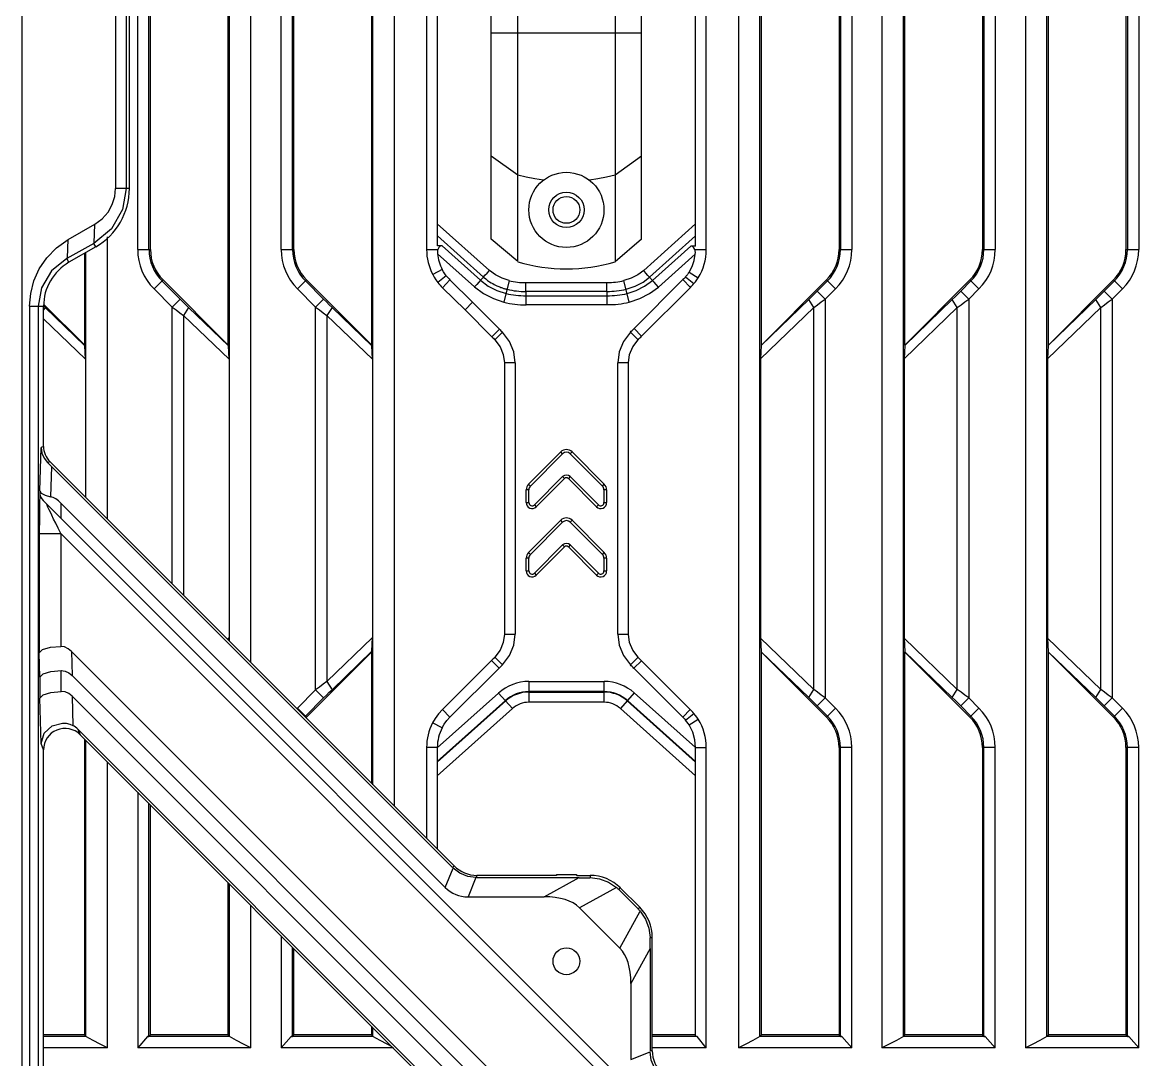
# Model space of a CAD drawing. Header units: millimetres. Extents: x -3132 to 28633, y 682 to 5849.
# Drawn here: x 23885.2 to 23989.2, y 5089.6 to 5186.2 of the extents above; entities that cross this region are included whole.
import ezdxf

# ---------------------------------------------------------------- set-up
doc = ezdxf.new("R2010")
doc.units = ezdxf.units.MM

# ---------------------------------------------------------------- blocks, each defined once
blk = doc.blocks.new('gf')
at = {"linetype": 'Continuous'}
for p, q in [((20102.39, 5301.25), (20102.39, 5489.98)), ((20104.39, 5299.25), (20104.39, 5487.94)), ((20115.76, 5287.88), (20115.76, 5486.93)), ((20117.76, 5285.88), (20117.76, 5486.93)), ((20149.82, 5486.93), (20149.82, 5263.35)), ((20151.82, 5264.41), (20151.82, 5486.93)), ((20163.19, 5486.93), (20163.19, 5263.35)), ((20165.19, 5264.41), (20165.19, 5486.93)), ((20176.56, 5486.93), (20176.56, 5263.35)), ((20178.56, 5264.41), (20178.56, 5486.93)), ((20083.09, 5019.82), (20083.09, 5447.26)), ((20091.77, 5444.04), (20091.77, 5343.43)), ((20092.76, 5444.04), (20092.76, 5343.43)), ((20093.07, 5343.43), (20093.07, 5444.04)), ((20102.25, 5438.02), (20102.25, 5328.85)), ((20115.62, 5438.02), (20115.62, 5328.85)), ((20151.96, 5328.84), (20151.96, 5438.03)), ((20165.33, 5328.84), (20165.33, 5438.03)), ((20178.7, 5328.84), (20178.7, 5438.03)), ((20129.26, 5336.61), (20129.26, 5430.26)), ((20138.32, 5430.27), (20138.32, 5336.6)), ((20093.84, 5337.73), (20093.84, 5429.14)), ((20094.89, 5337.73), (20094.89, 5429.14)), ((20095.03, 5337.73), (20095.03, 5429.14)), ((20107.21, 5337.73), (20107.21, 5429.14)), ((20108.26, 5337.73), (20108.26, 5429.14)), ((20108.4, 5337.73), (20108.4, 5429.14)), ((20120.76, 5429.14), (20120.76, 5337.73)), ((20121.76, 5429.06), (20121.76, 5338.08)), ((20145.82, 5338.06), (20145.82, 5429.08)), ((20146.82, 5337.73), (20146.82, 5429.13)), ((20159.19, 5429.14), (20159.19, 5337.73)), ((20159.32, 5429.14), (20159.32, 5337.73)), ((20160.38, 5429.14), (20160.38, 5337.73)), ((20172.56, 5429.14), (20172.56, 5337.73)), ((20172.69, 5429.14), (20172.69, 5337.73)), ((20173.75, 5429.14), (20173.75, 5337.73)), ((20185.93, 5429.14), (20185.93, 5337.73)), ((20186.06, 5429.14), (20186.06, 5337.73)), ((20187.12, 5429.14), (20187.12, 5337.73)), ((20126.79, 5338.7), (20126.79, 5428.17)), ((20140.79, 5338.69), (20140.79, 5428.18)), ((20126.79, 5357.91), (20140.79, 5357.91)), ((20129.26, 5344.66), (20126.79, 5346.44)), ((20140.79, 5346.43), (20138.32, 5344.65)), ((20093.07, 5343.43), (20091.77, 5343.43)), ((20087.35, 5338.66), (20089.85, 5340.1)), ((20089.79, 5338.32), (20089.85, 5340.1)), ((20126.61, 5335.79), (20121.76, 5340.14)), ((20145.82, 5340.12), (20140.99, 5335.79)), ((20087.3, 5336.95), (20087.35, 5338.66)), ((20091.02, 5312.62), (20091.02, 5338.91)), ((20126.06, 5335.17), (20121.77, 5339.02)), ((20129.26, 5336.61), (20126.79, 5338.7)), ((20140.79, 5338.69), (20138.32, 5336.6)), ((20145.82, 5339), (20141.53, 5335.16)), ((20089.75, 5338.3), (20087.23, 5336.91)), ((20089.93, 5337.99), (20087.43, 5336.55)), ((20089.02, 5314.62), (20089.02, 5337.47)), ((20089.93, 5337.99), (20089.75, 5338.3)), ((20093.84, 5337.73), (20095.03, 5337.73)), ((20107.21, 5337.73), (20108.4, 5337.73)), ((20120.76, 5337.73), (20121.81, 5337.73)), ((20122.21, 5338.08), (20121.77, 5338.08)), ((20122.21, 5338.08), (20125.78, 5334.87)), ((20141.81, 5334.86), (20145.38, 5338.06)), ((20145.82, 5338.06), (20145.38, 5338.06)), ((20145.77, 5337.73), (20146.82, 5337.73)), ((20159.19, 5337.73), (20160.38, 5337.73)), ((20172.56, 5337.73), (20173.75, 5337.73)), ((20185.93, 5337.73), (20187.12, 5337.73)), ((20087.43, 5336.55), (20087.23, 5336.91)), ((20088.88, 5337.39), (20088.88, 5328.85)), ((20121.78, 5337.34), (20125.23, 5334.25)), ((20142.36, 5334.24), (20145.8, 5337.32)), ((20122.22, 5335.87), (20121.34, 5335.41)), ((20145.22, 5335.63), (20146.07, 5335.1)), ((20096.2, 5334.9), (20095.36, 5334.06)), ((20097.79, 5333.12), (20096.1, 5334.81)), ((20102.25, 5328.85), (20096.2, 5334.9)), ((20109.57, 5334.9), (20108.73, 5334.06)), ((20111.16, 5333.12), (20109.47, 5334.81)), ((20115.62, 5328.85), (20109.57, 5334.9)), ((20122.59, 5335.3), (20121.8, 5334.68)), ((20122.94, 5334.91), (20122.25, 5334.18)), ((20125.04, 5332.82), (20122.94, 5334.91)), ((20126.06, 5335.17), (20125.78, 5334.87)), ((20128.46, 5334.84), (20127.96, 5332.83)), ((20130.01, 5334.67), (20137.57, 5334.67)), ((20139.65, 5332.83), (20139.15, 5334.84)), ((20144.65, 5334.93), (20140.09, 5330.37)), ((20141.53, 5335.16), (20141.81, 5334.86)), ((20144.65, 5334.93), (20145.35, 5334.21)), ((20144.9, 5335.2), (20145.67, 5334.56)), ((20158.02, 5334.9), (20151.96, 5328.84)), ((20158.11, 5334.81), (20157.16, 5333.86)), ((20158.86, 5334.06), (20158.02, 5334.9)), ((20171.39, 5334.9), (20165.33, 5328.84)), ((20171.48, 5334.81), (20170.53, 5333.86)), ((20172.23, 5334.06), (20171.39, 5334.9)), ((20184.76, 5334.9), (20178.7, 5328.84)), ((20184.85, 5334.81), (20183.9, 5333.86)), ((20185.6, 5334.06), (20184.76, 5334.9)), ((20095.36, 5334.06), (20097.05, 5332.37)), ((20108.73, 5334.06), (20110.42, 5332.37)), ((20122.25, 5334.18), (20124.34, 5332.12)), ((20128.18, 5334.05), (20128.26, 5334.03)), ((20137.57, 5333.83), (20130.02, 5333.83)), ((20130.02, 5333.83), (20130.02, 5333.43)), ((20130.02, 5333.43), (20137.57, 5333.43)), ((20137.57, 5333.83), (20137.57, 5333.43)), ((20140.8, 5329.66), (20145.35, 5334.21)), ((20157.16, 5333.86), (20157.91, 5333.11)), ((20157.91, 5333.11), (20158.86, 5334.06)), ((20170.53, 5333.86), (20171.28, 5333.11)), ((20171.28, 5333.11), (20172.23, 5334.06)), ((20183.9, 5333.86), (20184.65, 5333.11)), ((20184.65, 5333.11), (20185.6, 5334.06)), ((20083.77, 5332.46), (20085.07, 5332.46)), ((20083.77, 5332.46), (20083.77, 5184.4)), ((20084.58, 5332.46), (20084.58, 5184.4)), ((20085.21, 5332.35), (20085.07, 5332.48)), ((20085.07, 5319.4), (20085.07, 5332.46)), ((20085.21, 5332.35), (20085.07, 5332.13)), ((20088.88, 5328.85), (20085.1, 5332.63)), ((20088.92, 5328.76), (20085.21, 5332.35)), ((20097.05, 5332.37), (20097.79, 5333.12)), ((20097.05, 5306.6), (20097.05, 5332.37)), ((20098.58, 5332.35), (20098.11, 5331.6)), ((20102.29, 5328.76), (20098.58, 5332.35)), ((20110.42, 5332.37), (20111.16, 5333.12)), ((20110.42, 5296.71), (20110.42, 5332.37)), ((20111.95, 5332.35), (20111.48, 5331.6)), ((20115.66, 5328.76), (20111.95, 5332.35)), ((20125.04, 5332.82), (20124.34, 5332.12)), ((20127.54, 5330.32), (20125.04, 5332.82)), ((20137.56, 5332.6), (20130.02, 5332.6)), ((20151.88, 5327.55), (20156.84, 5332.34)), ((20156.38, 5333.08), (20151.95, 5328.81)), ((20156.84, 5332.34), (20156.38, 5333.08)), ((20156.84, 5296.74), (20156.84, 5332.34)), ((20157.91, 5333.11), (20157.91, 5295.97)), ((20165.25, 5327.55), (20170.21, 5332.34)), ((20169.75, 5333.08), (20165.32, 5328.81)), ((20170.21, 5332.34), (20169.75, 5333.08)), ((20170.21, 5296.74), (20170.21, 5332.34)), ((20171.28, 5333.11), (20171.28, 5295.97)), ((20178.62, 5327.55), (20183.58, 5332.34)), ((20183.12, 5333.08), (20178.69, 5328.81)), ((20183.58, 5332.34), (20183.12, 5333.08)), ((20183.58, 5296.74), (20183.58, 5332.34)), ((20184.65, 5333.11), (20184.65, 5295.97)), ((20085.07, 5331.29), (20088.99, 5327.51)), ((20098.11, 5331.6), (20098.11, 5305.53)), ((20098.11, 5331.6), (20102.36, 5327.51)), ((20111.48, 5331.6), (20111.48, 5297.48)), ((20111.48, 5331.6), (20115.73, 5327.51)), ((20124.34, 5332.12), (20126.83, 5329.61)), ((20127.54, 5330.32), (20126.83, 5329.61)), ((20140.09, 5330.37), (20140.8, 5329.66)), ((20127.83, 5330.04), (20127.12, 5329.33)), ((20139.75, 5330.03), (20140.46, 5329.33)), ((20088.88, 5328.85), (20088.92, 5328.76)), ((20088.99, 5327.51), (20088.92, 5328.76)), ((20102.25, 5328.85), (20102.29, 5328.76)), ((20102.36, 5327.51), (20102.29, 5328.76)), ((20115.62, 5328.85), (20115.66, 5328.76)), ((20115.73, 5327.51), (20115.66, 5328.76)), ((20151.95, 5328.81), (20151.88, 5327.55)), ((20165.32, 5328.81), (20165.25, 5327.55)), ((20178.69, 5328.81), (20178.62, 5327.55)), ((20088.99, 5327.51), (20088.99, 5314.66)), ((20102.36, 5327.51), (20102.36, 5301.58)), ((20115.73, 5327.51), (20115.73, 5301.58)), ((20129.02, 5327.19), (20128.02, 5327.19)), ((20128.02, 5327.19), (20128.02, 5301.89)), ((20129.02, 5327.19), (20129.02, 5301.89)), ((20139.57, 5327.19), (20138.57, 5327.19)), ((20138.57, 5301.89), (20138.57, 5327.19)), ((20139.57, 5301.89), (20139.57, 5327.19)), ((20151.88, 5327.55), (20151.88, 5301.53)), ((20165.25, 5327.55), (20165.25, 5301.53)), ((20178.62, 5327.55), (20178.62, 5301.53)), ((20084.72, 5315.26), (20084.83, 5319.3)), ((20085.07, 5319.4), (20084.83, 5319.3)), ((20133.26, 5318.88), (20130.26, 5315.88)), ((20133.44, 5318.7), (20133.26, 5318.88)), ((20134.32, 5318.88), (20134.15, 5318.7)), ((20137.32, 5315.88), (20134.32, 5318.88)), ((20085.52, 5317.93), (20085.66, 5317.98)), ((20085.66, 5317.98), (20123.33, 5280.31)), ((20130.44, 5315.7), (20133.44, 5318.7)), ((20134.15, 5318.7), (20137.15, 5315.7)), ((20085.81, 5317.53), (20085.73, 5314.71)), ((20085.81, 5317.53), (20123.17, 5280.16)), ((20130.26, 5315.88), (20130.44, 5315.7)), ((20133.44, 5316.58), (20130.8, 5313.95)), ((20130.98, 5313.77), (20133.62, 5316.4)), ((20133.62, 5316.4), (20133.44, 5316.58)), ((20134.15, 5316.58), (20133.97, 5316.4)), ((20133.97, 5316.4), (20136.6, 5313.77)), ((20136.78, 5313.95), (20134.15, 5316.58)), ((20137.15, 5315.7), (20137.32, 5315.88)), ((20084.72, 5315.26), (20084.72, 5314.91)), ((20130.29, 5315.35), (20130.04, 5315.35)), ((20130.04, 5314.16), (20130.04, 5315.35)), ((20130.29, 5314.16), (20130.29, 5315.35)), ((20137.54, 5315.35), (20137.29, 5315.35)), ((20137.29, 5315.35), (20137.29, 5314.16)), ((20137.54, 5315.35), (20137.54, 5314.16)), ((20181.83, 5217.55), (20085.36, 5314.01)), ((20086.72, 5312.67), (20086.72, 5314.09)), ((20122.5, 5278.31), (20086.72, 5314.09)), ((20130.04, 5314.16), (20130.29, 5314.16)), ((20130.8, 5313.95), (20130.98, 5313.77)), ((20136.6, 5313.77), (20136.78, 5313.95)), ((20137.29, 5314.16), (20137.54, 5314.16)), ((20133.26, 5312.51), (20130.26, 5309.51)), ((20133.44, 5312.34), (20133.26, 5312.51)), ((20134.32, 5312.51), (20134.15, 5312.34)), ((20137.32, 5309.51), (20134.32, 5312.51)), ((20130.44, 5309.34), (20133.44, 5312.34)), ((20134.15, 5312.34), (20137.15, 5309.34)), ((20084.67, 5311.29), (20086.67, 5311.29)), ((20084.67, 5311.29), (20084.67, 5300.16)), ((20086.67, 5311.29), (20086.67, 5300.76)), ((20086.67, 5311.29), (20181.12, 5216.84)), ((20130.26, 5309.51), (20130.44, 5309.34)), ((20133.44, 5310.22), (20130.8, 5307.58)), ((20130.98, 5307.41), (20133.62, 5310.04)), ((20133.62, 5310.04), (20133.44, 5310.22)), ((20134.15, 5310.22), (20133.97, 5310.04)), ((20133.97, 5310.04), (20136.6, 5307.41)), ((20136.78, 5307.58), (20134.15, 5310.22)), ((20137.15, 5309.34), (20137.32, 5309.51)), ((20130.29, 5308.98), (20130.04, 5308.98)), ((20130.04, 5307.79), (20130.04, 5308.98)), ((20130.29, 5307.79), (20130.29, 5308.98)), ((20137.54, 5308.98), (20137.29, 5308.98)), ((20137.29, 5308.98), (20137.29, 5307.79)), ((20137.54, 5308.98), (20137.54, 5307.79)), ((20130.04, 5307.79), (20130.29, 5307.79)), ((20130.8, 5307.58), (20130.98, 5307.41)), ((20136.6, 5307.41), (20136.78, 5307.58)), ((20137.29, 5307.79), (20137.54, 5307.79)), ((20102.36, 5301.58), (20102.21, 5301.43)), ((20102.34, 5301.3), (20102.36, 5301.58)), ((20115.73, 5301.58), (20111.48, 5297.48)), ((20115.66, 5300.32), (20115.73, 5301.58)), ((20128.02, 5301.89), (20129.02, 5301.89)), ((20138.57, 5301.89), (20139.57, 5301.89)), ((20151.88, 5301.53), (20151.95, 5300.26)), ((20156.84, 5296.74), (20151.88, 5301.53)), ((20170.21, 5296.74), (20165.25, 5301.53)), ((20165.25, 5301.53), (20165.32, 5300.26)), ((20183.58, 5296.74), (20178.62, 5301.53)), ((20178.62, 5301.53), (20178.69, 5300.26)), ((20084.72, 5297.91), (20084.67, 5300.16)), ((20087.67, 5300.3), (20087.73, 5298.05)), ((20181.12, 5206.85), (20087.67, 5300.3)), ((20109.57, 5294.18), (20115.62, 5300.23)), ((20111.95, 5296.73), (20115.66, 5300.32)), ((20115.62, 5300.23), (20115.66, 5300.32)), ((20115.62, 5300.23), (20115.62, 5288.02)), ((20151.95, 5300.27), (20156.38, 5296)), ((20151.96, 5264.57), (20151.96, 5300.24)), ((20151.96, 5300.24), (20158.02, 5294.18)), ((20165.32, 5300.27), (20169.75, 5296)), ((20165.33, 5300.24), (20171.39, 5294.18)), ((20165.33, 5264.57), (20165.33, 5300.24)), ((20178.69, 5300.27), (20183.12, 5296)), ((20178.7, 5264.57), (20178.7, 5300.24)), ((20178.7, 5300.24), (20184.76, 5294.18)), ((20126.82, 5299.46), (20122.23, 5294.87)), ((20127.53, 5298.75), (20126.82, 5299.46)), ((20127.83, 5299.05), (20127.12, 5299.76)), ((20139.75, 5299.04), (20140.46, 5299.75)), ((20140.79, 5299.43), (20140.08, 5298.72)), ((20145.33, 5294.88), (20140.79, 5299.43)), ((20086.72, 5296.57), (20086.72, 5298.51)), ((20180.02, 5205.75), (20087.72, 5298.05)), ((20122.93, 5294.16), (20127.53, 5298.75)), ((20140.08, 5298.72), (20144.64, 5294.16)), ((20084.72, 5297.91), (20084.72, 5295.95)), ((20111.48, 5297.48), (20111.95, 5296.73)), ((20130.29, 5297.5), (20137.3, 5297.5)), ((20130.29, 5297.5), (20130.29, 5295.56)), ((20137.3, 5295.56), (20137.3, 5297.5)), ((20084.83, 5291.71), (20084.72, 5295.95)), ((20087.72, 5296.12), (20126.91, 5256.93)), ((20087.74, 5296.1), (20087.81, 5293.39)), ((20110.42, 5296.71), (20108.73, 5295.02)), ((20109.47, 5294.27), (20111.16, 5295.96)), ((20111.16, 5295.96), (20110.42, 5296.71)), ((20127.47, 5296.42), (20121.76, 5291.3)), ((20128.77, 5294.98), (20127.47, 5296.42)), ((20137.3, 5296.55), (20130.29, 5296.55)), ((20130.29, 5296.51), (20137.3, 5296.51)), ((20140.11, 5296.43), (20138.82, 5294.98)), ((20145.82, 5291.33), (20140.11, 5296.43)), ((20156.38, 5296), (20156.84, 5296.74)), ((20157.91, 5295.97), (20157.16, 5295.22)), ((20158.86, 5295.02), (20157.91, 5295.97)), ((20169.75, 5296), (20170.21, 5296.74)), ((20171.28, 5295.97), (20170.53, 5295.22)), ((20172.23, 5295.02), (20171.28, 5295.97)), ((20183.12, 5296), (20183.58, 5296.74)), ((20184.65, 5295.97), (20183.9, 5295.22)), ((20185.6, 5295.02), (20184.65, 5295.97)), ((20108.73, 5295.02), (20109.57, 5294.18)), ((20128.11, 5295.72), (20121.76, 5290.03)), ((20121.76, 5289.97), (20128.14, 5295.68)), ((20121.76, 5288.69), (20128.77, 5294.98)), ((20122.93, 5294.16), (20122.23, 5294.87)), ((20137.3, 5295.56), (20130.29, 5295.56)), ((20138.82, 5294.98), (20145.82, 5288.72)), ((20139.45, 5295.69), (20145.82, 5289.99)), ((20145.82, 5290.05), (20139.48, 5295.72)), ((20144.64, 5294.16), (20145.33, 5294.88)), ((20158.11, 5294.27), (20157.16, 5295.22)), ((20158.02, 5294.18), (20158.86, 5295.02)), ((20171.48, 5294.27), (20170.53, 5295.22)), ((20171.39, 5294.18), (20172.23, 5295.02)), ((20184.85, 5294.27), (20183.9, 5295.22)), ((20184.76, 5294.18), (20185.6, 5295.02)), ((20144.9, 5293.88), (20145.67, 5294.52)), ((20145.22, 5293.45), (20146.07, 5293.99)), ((20088.27, 5293.05), (20125.13, 5256.19)), ((20088.27, 5293.05), (20088.48, 5292.53)), ((20122.21, 5293.19), (20121.32, 5293.64)), ((20085.07, 5291.12), (20084.83, 5291.71)), ((20124.91, 5256.1), (20088.48, 5292.53)), ((20088.88, 5292.13), (20088.88, 5264.57)), ((20089.02, 5264.41), (20089.02, 5291.99)), ((20085.07, 5184.4), (20085.07, 5291.12)), ((20121.76, 5291.35), (20120.76, 5291.35)), ((20120.76, 5291.35), (20120.76, 5282.88)), ((20121.76, 5291.35), (20121.76, 5281.88)), ((20145.82, 5291.33), (20146.82, 5291.34)), ((20145.82, 5264.44), (20145.82, 5291.33)), ((20146.82, 5263.35), (20146.82, 5291.34)), ((20160.38, 5291.35), (20159.19, 5291.35)), ((20159.19, 5291.35), (20159.19, 5264.57)), ((20159.32, 5264.43), (20159.32, 5291.35)), ((20160.38, 5263.35), (20160.38, 5291.35)), ((20173.75, 5291.35), (20172.56, 5291.35)), ((20172.56, 5291.35), (20172.56, 5264.57)), ((20172.69, 5264.43), (20172.69, 5291.35)), ((20173.75, 5263.35), (20173.75, 5291.35)), ((20187.12, 5291.35), (20185.93, 5291.35)), ((20185.93, 5291.35), (20185.93, 5264.57)), ((20186.06, 5264.43), (20186.06, 5291.35)), ((20187.12, 5263.35), (20187.12, 5291.35)), ((20091.02, 5263.35), (20091.02, 5289.99)), ((20093.84, 5287.18), (20093.84, 5263.35)), ((20094.89, 5264.43), (20094.89, 5286.12)), ((20095.03, 5264.57), (20095.03, 5285.99)), ((20123.33, 5280.31), (20123.17, 5280.16)), ((20122.5, 5278.31), (20123.24, 5280.1)), ((20125.36, 5279.22), (20124.62, 5277.43)), ((20132.82, 5279.43), (20125.45, 5279.43)), ((20125.45, 5279.22), (20125.45, 5279.43)), ((20125.45, 5279.22), (20134.97, 5279.22)), ((20131.71, 5277.43), (20134.97, 5279.22)), ((20132.89, 5279.5), (20132.82, 5279.43)), ((20132.89, 5279.5), (20134.69, 5279.5)), ((20134.69, 5279.5), (20134.76, 5279.43)), ((20134.76, 5279.43), (20135.99, 5279.43)), ((20135.99, 5279.43), (20135.99, 5279.22)), ((20102.25, 5278.76), (20102.25, 5264.57)), ((20102.39, 5264.41), (20102.39, 5278.62)), ((20138.45, 5278.3), (20135, 5276.42)), ((20138.66, 5278.11), (20138.81, 5278.26)), ((20138.81, 5278.26), (20140.62, 5276.46)), ((20124.62, 5277.43), (20131.71, 5277.43)), ((20138.66, 5278.11), (20140.47, 5276.3)), ((20104.39, 5263.35), (20104.39, 5276.62)), ((20138.77, 5272.64), (20135, 5276.42)), ((20138.77, 5272.64), (20140.66, 5276.1)), ((20140.62, 5276.46), (20140.47, 5276.3)), ((20107.21, 5273.81), (20107.21, 5263.35)), ((20141.58, 5273.63), (20141.79, 5273.63)), ((20141.79, 5263.09), (20141.79, 5273.63)), ((20108.26, 5264.43), (20108.26, 5272.75)), ((20108.4, 5264.57), (20108.4, 5272.62)), ((20141.58, 5272.61), (20139.79, 5269.35)), ((20141.58, 5272.61), (20141.58, 5263.09)), ((20139.79, 5269.35), (20139.79, 5262.27)), ((20115.62, 5265.39), (20115.62, 5264.57)), ((20115.76, 5264.41), (20115.76, 5265.25)), ((20088.88, 5264.57), (20085.07, 5264.57)), ((20089.02, 5264.42), (20085.07, 5264.42)), ((20094.76, 5264.42), (20093.84, 5263.35)), ((20094.76, 5264.42), (20094.89, 5264.43)), ((20094.89, 5264.43), (20095.03, 5264.57)), ((20102.25, 5264.57), (20095.03, 5264.57)), ((20108.13, 5264.42), (20107.21, 5263.35)), ((20108.13, 5264.42), (20108.26, 5264.43)), ((20108.26, 5264.43), (20108.4, 5264.57)), ((20115.62, 5264.57), (20108.4, 5264.57)), ((20145.82, 5264.57), (20141.79, 5264.57)), ((20145.98, 5264.42), (20141.79, 5264.42)), ((20145.82, 5264.44), (20145.98, 5264.42)), ((20146.82, 5263.35), (20145.98, 5264.42)), ((20151.82, 5264.42), (20151.86, 5264.47)), ((20151.86, 5264.47), (20151.96, 5264.57)), ((20159.19, 5264.57), (20151.96, 5264.57)), ((20159.32, 5264.43), (20159.19, 5264.57)), ((20159.32, 5264.43), (20159.45, 5264.42)), ((20160.38, 5263.35), (20159.45, 5264.42)), ((20165.19, 5264.42), (20165.23, 5264.47)), ((20165.23, 5264.47), (20165.33, 5264.57)), ((20172.56, 5264.57), (20165.33, 5264.57)), ((20172.69, 5264.43), (20172.56, 5264.57)), ((20172.69, 5264.43), (20172.82, 5264.42)), ((20173.75, 5263.35), (20172.82, 5264.42)), ((20178.56, 5264.42), (20178.6, 5264.47)), ((20178.6, 5264.47), (20178.7, 5264.57)), ((20185.93, 5264.57), (20178.7, 5264.57)), ((20186.06, 5264.43), (20185.93, 5264.57)), ((20186.06, 5264.43), (20186.19, 5264.42)), ((20187.12, 5263.35), (20186.19, 5264.42)), ((20091.02, 5263.35), (20085.07, 5263.35)), ((20104.39, 5263.35), (20093.84, 5263.35)), ((20117.67, 5263.35), (20107.21, 5263.35)), ((20139.79, 5262.27), (20141.58, 5263)), ((20141.79, 5263.09), (20141.58, 5263.09)), ((20146.82, 5263.35), (20141.79, 5263.35)), ((20160.38, 5263.35), (20149.82, 5263.35)), ((20173.75, 5263.35), (20163.19, 5263.35)), ((20187.12, 5263.35), (20176.56, 5263.35))]:
    blk.add_line(p, q, dxfattribs=at)
for points in [[(20131.66, 5344.21), (20130.85, 5344.33), (20130.05, 5344.48), (20129.26, 5344.66)], [(20138.32, 5344.65), (20137.53, 5344.47), (20136.73, 5344.32), (20135.93, 5344.21)], [(20092.76, 5343.43), (20092.42, 5341.46), (20091.41, 5339.68), (20089.75, 5338.3)], [(20089.85, 5340.1), (20090.54, 5340.61), (20091.08, 5341.23), (20091.47, 5341.93), (20091.7, 5342.67), (20091.77, 5343.43)], [(20083.77, 5332.46), (20083.87, 5333.64), (20084.17, 5334.81), (20084.67, 5335.93), (20085.37, 5336.97), (20086.26, 5337.89), (20087.35, 5338.66)], [(20121.81, 5337.73), (20121.79, 5337.61), (20121.77, 5337.48), (20121.78, 5337.34)], [(20122.21, 5338.08), (20122.03, 5338.04), (20121.9, 5337.92), (20121.81, 5337.73)], [(20145.77, 5337.73), (20145.67, 5337.91), (20145.54, 5338.02), (20145.38, 5338.06)], [(20145.8, 5337.32), (20145.81, 5337.47), (20145.79, 5337.61), (20145.77, 5337.73)], [(20087.23, 5336.91), (20085.8, 5335.76), (20084.88, 5334.17), (20084.58, 5332.46)], [(20145.22, 5335.63), (20145.5, 5336.16), (20145.69, 5336.73), (20145.8, 5337.32)], [(20121.34, 5335.41), (20121.47, 5335.16), (20121.63, 5334.92), (20121.8, 5334.68)], [(20122.59, 5335.3), (20122.45, 5335.48), (20122.33, 5335.67), (20122.22, 5335.87)], [(20126.06, 5335.17), (20126.2, 5335.34), (20126.39, 5335.55), (20126.61, 5335.79)], [(20128.46, 5334.84), (20127.79, 5335.06), (20127.17, 5335.38), (20126.61, 5335.79)], [(20140.99, 5335.79), (20140.43, 5335.39), (20139.82, 5335.07), (20139.15, 5334.84)], [(20141.53, 5335.16), (20141.39, 5335.33), (20141.2, 5335.55), (20140.99, 5335.79)], [(20144.9, 5335.2), (20144.95, 5335.26), (20144.99, 5335.31), (20145.03, 5335.36), (20145.07, 5335.41), (20145.1, 5335.45), (20145.13, 5335.49), (20145.16, 5335.53), (20145.18, 5335.57), (20145.2, 5335.6), (20145.22, 5335.63)], [(20125.78, 5334.87), (20125.64, 5334.7), (20125.45, 5334.49), (20125.23, 5334.25)], [(20125.78, 5334.87), (20126.51, 5334.33), (20127.31, 5333.92), (20128.16, 5333.64)], [(20126.06, 5335.17), (20126.27, 5335.01), (20126.45, 5334.86), (20126.62, 5334.74), (20126.78, 5334.64), (20126.92, 5334.56), (20127.06, 5334.49), (20127.18, 5334.42), (20127.3, 5334.37), (20127.4, 5334.32), (20127.5, 5334.28), (20127.59, 5334.25), (20127.67, 5334.21), (20127.75, 5334.19), (20127.82, 5334.16), (20127.88, 5334.14), (20127.94, 5334.12), (20128, 5334.1), (20128.05, 5334.09), (20128.1, 5334.07), (20128.14, 5334.06), (20128.18, 5334.05)], [(20130.02, 5333.83), (20130.02, 5334.06), (20130.01, 5334.34), (20130.01, 5334.67)], [(20137.57, 5333.83), (20137.57, 5334.06), (20137.57, 5334.34), (20137.57, 5334.67)], [(20139.35, 5334.03), (20140.2, 5334.32), (20140.93, 5334.71), (20141.53, 5335.16)], [(20139.45, 5333.64), (20140.29, 5333.92), (20141.08, 5334.33), (20141.81, 5334.86)], [(20142.36, 5334.24), (20142.14, 5334.48), (20141.96, 5334.7), (20141.81, 5334.86)], [(20144.9, 5335.2), (20144.82, 5335.11), (20144.73, 5335.02), (20144.65, 5334.93)], [(20145.35, 5334.21), (20145.46, 5334.33), (20145.56, 5334.44), (20145.67, 5334.56)], [(20145.67, 5334.56), (20145.81, 5334.74), (20145.95, 5334.92), (20146.07, 5335.1)], [(20125.23, 5334.25), (20126.06, 5333.63), (20126.98, 5333.16), (20127.96, 5332.83)], [(20130.02, 5333.43), (20130.02, 5333.2), (20130.02, 5332.6)], [(20137.57, 5333.43), (20137.57, 5333.2), (20137.56, 5332.92), (20137.56, 5332.6)], [(20139.65, 5332.83), (20140.63, 5333.16), (20141.54, 5333.63), (20142.36, 5334.24)], [(20157.16, 5333.86), (20156.89, 5333.59), (20156.63, 5333.33), (20156.38, 5333.08)], [(20170.53, 5333.86), (20170.26, 5333.59), (20170, 5333.33), (20169.75, 5333.08)], [(20183.9, 5333.86), (20183.63, 5333.59), (20183.37, 5333.33), (20183.12, 5333.08)], [(20097.05, 5332.37), (20097.41, 5332.11), (20097.76, 5331.85), (20098.11, 5331.6)], [(20098.58, 5332.35), (20098.32, 5332.59), (20098.06, 5332.85), (20097.79, 5333.12)], [(20110.42, 5332.37), (20110.78, 5332.11), (20111.13, 5331.85), (20111.48, 5331.6)], [(20111.95, 5332.35), (20111.69, 5332.59), (20111.43, 5332.85), (20111.16, 5333.12)], [(20156.84, 5332.34), (20157.19, 5332.59), (20157.54, 5332.85), (20157.91, 5333.11)], [(20170.21, 5332.34), (20170.56, 5332.59), (20170.91, 5332.85), (20171.28, 5333.11)], [(20183.58, 5332.34), (20183.93, 5332.59), (20184.28, 5332.85), (20184.65, 5333.11)], [(20127.12, 5329.33), (20127.61, 5328.68), (20127.91, 5327.96), (20128.02, 5327.19)], [(20129.02, 5327.19), (20128.88, 5328.21), (20128.48, 5329.18), (20127.83, 5330.04)], [(20139.75, 5330.03), (20139.1, 5329.18), (20138.7, 5328.21), (20138.57, 5327.19)], [(20139.57, 5327.19), (20139.67, 5327.96), (20139.97, 5328.68), (20140.46, 5329.33)], [(20151.96, 5328.84), (20151.96, 5328.83), (20151.95, 5328.82), (20151.95, 5328.81)], [(20165.33, 5328.84), (20165.33, 5328.83), (20165.32, 5328.82), (20165.32, 5328.81)], [(20178.7, 5328.84), (20178.7, 5328.83), (20178.69, 5328.82), (20178.69, 5328.81)], [(20084.83, 5319.3), (20084.91, 5318.78), (20085.12, 5318.3), (20085.44, 5317.89)], [(20085.81, 5317.53), (20085.69, 5317.65), (20085.57, 5317.76), (20085.44, 5317.89)], [(20084.72, 5314.91), (20084.7, 5314.03), (20084.68, 5312.77), (20084.67, 5311.29)], [(20084.72, 5315.26), (20084.86, 5315.04), (20085.22, 5314.85), (20085.73, 5314.71)], [(20084.72, 5314.91), (20084.81, 5314.64), (20085.03, 5314.35), (20085.36, 5314.01)], [(20086.67, 5311.29), (20086.43, 5311.78), (20086.2, 5312.23), (20086.01, 5312.63), (20085.84, 5312.98), (20085.7, 5313.27), (20085.59, 5313.5), (20085.48, 5313.72), (20085.39, 5313.92), (20085.36, 5314.02)], [(20085.36, 5314.01), (20085.76, 5313.63), (20086.22, 5313.18), (20086.72, 5312.67)], [(20128.02, 5301.89), (20127.91, 5301.13), (20127.62, 5300.4), (20127.12, 5299.76)], [(20127.83, 5299.05), (20128.48, 5299.91), (20128.88, 5300.87), (20129.02, 5301.89)], [(20138.57, 5301.89), (20138.7, 5300.87), (20139.1, 5299.9), (20139.75, 5299.04)], [(20140.46, 5299.75), (20139.97, 5300.4), (20139.67, 5301.13), (20139.57, 5301.89)], [(20084.67, 5300.16), (20084.97, 5300.46), (20085.71, 5300.68), (20086.67, 5300.76)], [(20087.67, 5300.3), (20087.35, 5300.55), (20087.02, 5300.71), (20086.67, 5300.76)], [(20151.96, 5300.24), (20151.95, 5300.25), (20151.95, 5300.26), (20151.95, 5300.27)], [(20165.33, 5300.24), (20165.32, 5300.25), (20165.32, 5300.26), (20165.32, 5300.27)], [(20178.7, 5300.24), (20178.69, 5300.25), (20178.69, 5300.26), (20178.69, 5300.27)], [(20084.72, 5297.91), (20085.02, 5298.21), (20085.76, 5298.43), (20086.75, 5298.51)], [(20086.72, 5298.51), (20087.08, 5298.46), (20087.41, 5298.3), (20087.72, 5298.05)], [(20111.48, 5297.48), (20111.13, 5297.23), (20110.78, 5296.97), (20110.42, 5296.71)], [(20084.72, 5295.95), (20085.02, 5296.26), (20085.76, 5296.48), (20086.72, 5296.57)], [(20087.72, 5296.12), (20087.41, 5296.37), (20087.07, 5296.52), (20086.72, 5296.57)], [(20111.16, 5295.96), (20111.43, 5296.23), (20111.69, 5296.49), (20111.95, 5296.73)], [(20156.38, 5296), (20156.63, 5295.75), (20156.89, 5295.49), (20157.16, 5295.22)], [(20157.91, 5295.97), (20157.54, 5296.23), (20157.19, 5296.49), (20156.84, 5296.74)], [(20169.75, 5296), (20170, 5295.75), (20170.26, 5295.49), (20170.53, 5295.22)], [(20171.28, 5295.97), (20170.91, 5296.23), (20170.56, 5296.49), (20170.21, 5296.74)], [(20183.12, 5296), (20183.37, 5295.75), (20183.63, 5295.49), (20183.9, 5295.22)], [(20184.65, 5295.97), (20184.28, 5296.23), (20183.93, 5296.49), (20183.58, 5296.74)], [(20122.23, 5294.87), (20121.86, 5294.48), (20121.56, 5294.06), (20121.32, 5293.64)], [(20145.67, 5294.52), (20145.56, 5294.65), (20145.45, 5294.77), (20145.33, 5294.88)], [(20122.21, 5293.19), (20122.4, 5293.52), (20122.64, 5293.85), (20122.93, 5294.16)], [(20144.64, 5294.16), (20144.73, 5294.07), (20144.81, 5293.98), (20144.9, 5293.88)], [(20145.22, 5293.45), (20145.12, 5293.59), (20145.02, 5293.73), (20144.9, 5293.88)], [(20146.07, 5293.99), (20145.95, 5294.16), (20145.81, 5294.34), (20145.67, 5294.52)], [(20084.83, 5291.71), (20085.12, 5292.67), (20085.86, 5293.37), (20086.82, 5293.62)], [(20086.82, 5293.62), (20087.19, 5293.6), (20087.51, 5293.52), (20087.81, 5293.39)], [(20145.82, 5291.33), (20145.76, 5292.07), (20145.56, 5292.78), (20145.22, 5293.45)], [(20125.36, 5279.22), (20124.59, 5279.34), (20123.87, 5279.63), (20123.24, 5280.1)], [(20135.99, 5279.22), (20136.86, 5279.12), (20137.7, 5278.81), (20138.45, 5278.3)], [(20140.66, 5276.1), (20141.17, 5275.34), (20141.48, 5274.5), (20141.58, 5273.63)], [(20089.03, 5264.41), (20088.98, 5264.47), (20088.88, 5264.57)], [(20091.02, 5263.35), (20090.34, 5263.71), (20089.68, 5264.06), (20089.02, 5264.41)], [(20102.39, 5264.42), (20099.87, 5264.42), (20097.33, 5264.42), (20094.76, 5264.42)], [(20102.4, 5264.41), (20102.35, 5264.47), (20102.25, 5264.57)], [(20104.39, 5263.35), (20103.71, 5263.71), (20103.05, 5264.06), (20102.39, 5264.41)], [(20115.76, 5264.42), (20113.24, 5264.42), (20110.7, 5264.42), (20108.13, 5264.42)], [(20115.77, 5264.41), (20115.72, 5264.47), (20115.62, 5264.57)], [(20117.56, 5263.45), (20117.08, 5263.71), (20116.42, 5264.06), (20115.76, 5264.41)], [(20151.82, 5264.41), (20151.17, 5264.06), (20150.5, 5263.71), (20149.82, 5263.35)], [(20159.45, 5264.42), (20156.89, 5264.42), (20154.34, 5264.42), (20151.82, 5264.42)], [(20165.19, 5264.41), (20164.54, 5264.06), (20163.87, 5263.71), (20163.19, 5263.35)], [(20172.82, 5264.42), (20170.26, 5264.42), (20167.71, 5264.42), (20165.19, 5264.42)], [(20178.56, 5264.41), (20177.91, 5264.06), (20177.24, 5263.71), (20176.56, 5263.35)], [(20186.19, 5264.42), (20183.63, 5264.42), (20181.08, 5264.42), (20178.56, 5264.42)], [(20142.46, 5260.88), (20141.99, 5261.51), (20141.69, 5262.23), (20141.58, 5263)]]:
    blk.add_lwpolyline(points, dxfattribs=at)
for centre, radius in [((20133.79, 5341.43), 3.5), ((20133.79, 5341.43), 1.65), ((20133.79, 5341.43), 1.25), ((20133.79, 5271.43), 1.25)]:
    blk.add_circle(centre, radius, dxfattribs=at)
for centre, radius, start, end in [((20086.79, 5343.43), 6.28, 299.9561, 0), ((20099.03, 5337.73), 5.19, 180, 225), ((20099.03, 5337.73), 4.13, 180, 225), ((20099.03, 5337.73), 4, 180, 225), ((20112.4, 5337.73), 5.19, 180, 225), ((20112.4, 5337.73), 4.13, 180, 225), ((20112.4, 5337.73), 4, 180, 225), ((20125.76, 5337.73), 5, 180, 207.7183), ((20141.82, 5337.73), 5, 328.2865, 0.0076), ((20155.19, 5337.73), 4, 314.9993, 0), ((20155.19, 5337.73), 4.13, 315, 0), ((20155.19, 5337.73), 5.19, 315, 360), ((20168.56, 5337.73), 4, 314.9993, 0), ((20168.56, 5337.73), 4.13, 315, 0), ((20168.56, 5337.73), 5.19, 315, 360), ((20181.93, 5337.73), 4, 314.9993, 0), ((20181.93, 5337.73), 4.13, 315, 0), ((20181.93, 5337.73), 5.19, 315, 360), ((20089.79, 5332.46), 4.72, 120, 180), ((20125.76, 5337.73), 4, 185.5818, 207.7857), ((20125.68, 5337.72), 4.93, 218.1904, 225.9341), ((20125.68, 5337.72), 3.93, 218.1898, 225.8156), ((20129.91, 5340.77), 6.11, 256.2451, 270.9699), ((20137.69, 5340.78), 6.11, 268.9535, 283.8739), ((20129.91, 5340.77), 7.34, 256.2454, 270.8543), ((20129.91, 5340.77), 6.94, 256.2454, 270.9177), ((20137.69, 5340.78), 6.94, 269.0094, 283.8732), ((20137.69, 5340.78), 7.35, 269.0774, 283.8732), ((20129.91, 5340.77), 8.18, 256.2456, 270.8143), ((20137.69, 5340.78), 8.18, 269.1203, 283.8734), ((20183.13, 5386.05), 78.71, 225.0755, 225.3705), ((20084.3, 5386.16), 78.9, 314.653, 315.0021), ((20183.13, 5386.05), 79.71, 225.0747, 225.3655), ((20084.3, 5386.16), 79.9, 314.6588, 315.0021), ((20133.79, 5318.35), 0.75, 45, 135), ((20133.79, 5318.35), 0.5, 45, 135), ((20133.79, 5316.23), 0.5, 45, 135), ((20130.79, 5315.35), 0.75, 135, 179.9999), ((20130.79, 5315.35), 0.5, 135, 180), ((20133.79, 5316.23), 0.25, 45, 135), ((20136.79, 5315.35), 0.5, 0, 45), ((20136.79, 5315.35), 0.75, 0, 45), ((20130.59, 5314.16), 0.55, 180, 315), ((20130.59, 5314.16), 0.3, 180, 315), ((20136.99, 5314.16), 0.55, 225.0001, 0), ((20136.99, 5314.16), 0.3, 225.0001, 0), ((20133.79, 5311.98), 0.75, 45, 135), ((20133.79, 5311.98), 0.5, 45, 135), ((20130.79, 5308.98), 0.75, 135, 179.9999), ((20133.79, 5309.86), 0.5, 45, 135), ((20133.79, 5309.86), 0.25, 45, 135), ((20136.79, 5308.98), 0.75, 0, 45), ((20130.79, 5308.98), 0.5, 135, 180), ((20136.79, 5308.98), 0.5, 0, 45), ((20130.59, 5307.79), 0.55, 180, 315), ((20130.59, 5307.79), 0.3, 180, 315), ((20136.99, 5307.79), 0.55, 225.0001, 0), ((20136.99, 5307.79), 0.3, 225.0001, 0), ((20183.09, 5243.04), 79.68, 134.6173, 134.9253), ((20183.09, 5243.04), 78.68, 134.6114, 134.9253), ((20084.27, 5242.91), 78.92, 44.9993, 45.3339), ((20084.27, 5242.91), 79.92, 44.9993, 45.3289), ((20130.29, 5293.28), 4.22, 90, 131.8997), ((20137.3, 5293.28), 4.22, 48.1871, 90), ((20130.29, 5293.28), 3.27, 90, 131.8997), ((20130.29, 5293.28), 3.23, 90, 131.8997), ((20137.3, 5293.28), 3.27, 48.1871, 90), ((20137.3, 5293.28), 3.23, 48.1871, 90), ((20112.4, 5291.35), 5.19, 135, 135.8508), ((20130.29, 5293.28), 2.28, 90, 131.8997), ((20137.3, 5293.28), 2.28, 48.1871, 90), ((20155.19, 5291.35), 5.19, 0, 45), ((20168.56, 5291.35), 5.19, 0, 45), ((20181.93, 5291.35), 5.19, 0, 45), ((20112.4, 5291.35), 4.13, 135, 136.0462), ((20112.4, 5291.35), 4, 135, 136.1029), ((20141.82, 5291.35), 5, 359.8408, 31.8176), ((20155.19, 5291.35), 4, 0, 45.0007), ((20155.19, 5291.35), 4.13, 0, 45), ((20168.56, 5291.35), 4, 0, 45.0007), ((20168.56, 5291.35), 4.13, 0, 45), ((20181.93, 5291.35), 4, 0, 45.0007), ((20181.93, 5291.35), 4.13, 0, 45), ((20125.76, 5291.35), 5, 152.7519, 180), ((20125.76, 5291.35), 4, 152.6526, 180), ((20125.45, 5282.43), 3, 225, 270), ((20135.99, 5275.43), 4, 45, 90), ((20137.79, 5273.63), 4, 0, 45), ((20144.79, 5263.09), 3, 180, 225)]:
    blk.add_arc(centre, radius, start, end, dxfattribs=at)
for centre, major_axis, ratio, start_param, end_param in [((20133.81, 5354.38), (0, -18.45), 0.92139, -0.27117, 0.268696), ((20087.07, 5319.4), (1.85, 0.77), 0.999286, 2.749146, 3.534039), ((20086.72, 5311.26), (-1.41, 3.41), 0.414214, -0.785398, -0.268326), ((20087.07, 5291.11), (-0.77, 1.86), 0.995862, -1.176629, 1.176629), ((20086.93, 5291.46), (0.33, 2.11), 0.909958, 5.696337, 5.983814), ((20141.9, 5279.47), (10.72, 0.17), 0.018203, -2.274554, -2.155923), ((20125.87, 5283.44), (-2.4, -5.79), 0.678598, -0.274014, 0.274014), ((20136.03, 5275.48), (2.63, 2.63), 0.999848, 0, 0.07615), ((20125.24, 5270.36), (10.14, 5.55), 0.432615, 0.126038, 0.669232), ((20137.84, 5273.67), (2.63, 2.63), 0.999848, -0.07615, 0), ((20141.83, 5279.54), (0.17, 10.72), 0.018203, -4.127263, -4.008631), ((20132.72, 5262.89), (5.55, 10.14), 0.432615, -0.669232, -0.126038)]:
    blk.add_ellipse(centre, major_axis=major_axis, ratio=ratio, start_param=start_param, end_param=end_param, dxfattribs=at)
blk = doc.blocks.new('*U110')
blk.add_blockref('gf', (-20008.79, -5261.93))
blk = doc.blocks.new('*U111')
at = {"color": 0, "linetype": 'ByBlock', "lineweight": -2, "transparency": 16777216}
blk.add_blockref('*U110', (500, 0), dxfattribs=at)

msp = doc.modelspace()

# ---------------------------------------------------------------- block references
msp.add_blockref('*U111', (23310.901, 5089.228))

doc.saveas('drawing.dxf')
